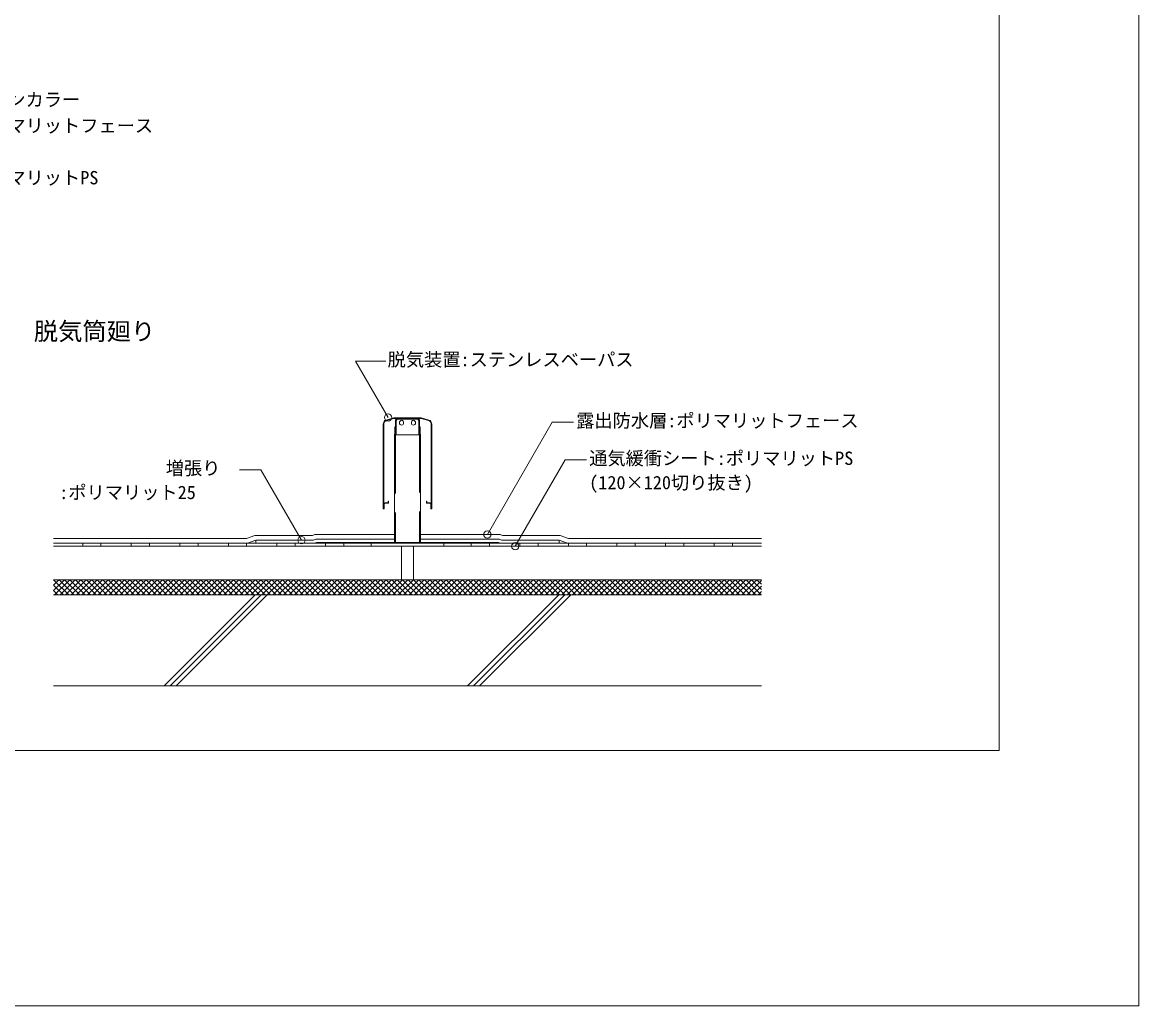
# Model space of a CAD drawing. Units: millimetres, scale not verified. Extents: x -105 to 105, y -149 to 148.
# Drawn here: x 13.1 to 105, y -148.5 to -67.5 of the extents above; entities that cross this region are included whole.
import ezdxf
from ezdxf.enums import TextEntityAlignment as Align

# ---------------------------------------------------------------- set-up
doc = ezdxf.new("R2010")
doc.units = ezdxf.units.MM
doc.header["$LTSCALE"] = 0.25
doc.linetypes.add('USER2', pattern=[19.05, 12.7, -6.35])
for name, color, linetype, lineweight in [('0-1_WAKU', 7, 'Continuous', 18), ('0-3_KUTAI', 3, 'Continuous', 18), ('0-4_BOUSUI', 1, 'Continuous', 18), ('0-5_MOJI', 7, 'Continuous', 18), ('0-6_HATCH', 9, 'Continuous', 18), ('0-8_KANAMONO', 4, 'Continuous', 18), ('0-A_dannnetu', 6, 'Continuous', 18)]:
    doc.layers.add(name, color=color, linetype=linetype, lineweight=lineweight)
doc.styles.add('ＭＳ ゴシック', font='')
doc.styles.get('ＭＳ ゴシック').set_extended_font_data('MS Gothic')

msp = doc.modelspace()

# ---------------------------------------------------------------- linework, layer by layer
at = {"layer": '0-1_WAKU'}
for points in [[(-104.9908, -148.5047), (105.0092, -148.5047), (105.0092, 148.4953), (-104.9908, 148.4953)], [(-90.7908, 121.4953), (93.5092, 121.4953), (93.5092, -127.5047), (-90.7908, -127.5047)]]:
    msp.add_lwpolyline(points, close=True, dxfattribs=at)
at = {"layer": '0-3_KUTAI'}
for p, q in [((15.6515, -110.6741), (73.9432, -110.6741)), ((44.2974, -113.4241), (44.2974, -110.6741)), ((45.2974, -113.4241), (45.2974, -110.6741)), ((73.9432, -113.4241), (15.6515, -113.4241)), ((15.6515, -114.6741), (73.9432, -114.6741)), ((15.6515, -122.1741), (73.9432, -122.1741))]:
    msp.add_line(p, q, dxfattribs=at)
at = {"layer": '0-4_BOUSUI'}
for p, q in [((15.6515, -110.4241), (41.7974, -110.4241)), ((41.7974, -110.6741), (41.7974, -110.4241)), ((47.7974, -110.4241), (73.9432, -110.4241)), ((47.7974, -110.6741), (47.7974, -110.4241))]:
    msp.add_line(p, q, dxfattribs=at)
for points in [[(43.7299, -109.6991), (37.1693, -109.6991), (36.9863, -109.7741), (32.2268, -109.7741), (31.54, -110.0241), (15.6515, -110.0241)], [(43.7299, -110.0991), (37.2481, -110.0991), (37.0651, -110.1741), (32.2974, -110.1741), (31.6105, -110.4241), (15.6515, -110.4241)], [(43.7299, -110.3491), (37.2974, -110.3491), (37.1144, -110.4241), (32.2974, -110.4241), (32.2974, -110.1741), (37.0651, -110.1741), (37.2481, -110.0991), (43.7299, -110.0991)], [(45.8649, -109.6991), (52.4254, -109.6991), (52.6084, -109.7741), (57.3679, -109.7741), (58.0548, -110.0241), (73.9432, -110.0241)], [(45.8649, -110.3491), (52.2974, -110.3491), (52.4804, -110.4241), (57.2974, -110.4241), (57.2974, -110.1741), (52.5296, -110.1741), (52.3466, -110.0991), (45.8649, -110.0991), (52.3466, -110.0991), (52.5296, -110.1741), (57.2974, -110.1741), (57.9842, -110.4241), (73.9432, -110.4241)]]:
    msp.add_lwpolyline(points, dxfattribs=at)
for points in [[(18.0474, -110.6741), (19.5474, -110.6741), (19.5474, -110.4241), (18.0474, -110.4241)], [(22.0474, -110.6741), (23.5474, -110.6741), (23.5474, -110.4241), (22.0474, -110.4241)], [(26.0474, -110.6741), (27.5474, -110.6741), (27.5474, -110.4241), (26.0474, -110.4241)], [(30.0474, -110.6741), (31.5474, -110.6741), (31.5474, -110.4241), (30.0474, -110.4241)], [(34.0474, -110.6741), (35.5474, -110.6741), (35.5474, -110.4241), (34.0474, -110.4241)], [(38.0474, -110.6741), (39.5474, -110.6741), (39.5474, -110.4241), (38.0474, -110.4241)], [(50.0474, -110.6741), (51.5474, -110.6741), (51.5474, -110.4241), (50.0474, -110.4241)], [(54.0474, -110.6741), (55.5474, -110.6741), (55.5474, -110.4241), (54.0474, -110.4241)], [(58.0474, -110.6741), (59.5474, -110.6741), (59.5474, -110.4241), (58.0474, -110.4241)], [(62.0474, -110.6741), (63.5474, -110.6741), (63.5474, -110.4241), (62.0474, -110.4241)], [(66.0474, -110.6741), (67.5474, -110.6741), (67.5474, -110.4241), (66.0474, -110.4241)], [(70.0474, -110.6741), (71.5474, -110.6741), (71.5474, -110.4241), (70.0474, -110.4241)]]:
    msp.add_lwpolyline(points, close=True, dxfattribs=at)
at = {"layer": '0-5_MOJI'}
for p, q in [((56.709, -100.4555), (51.3722, -109.6991)), ((56.709, -100.4555), (58.4677, -100.4555)), ((57.7804, -103.5551), (53.6703, -110.6741)), ((57.7804, -103.5551), (59.5391, -103.5551)), ((32.717, -104.3666), (30.9583, -104.3666)), ((32.717, -104.3666), (36.07, -110.1741))]:
    msp.add_line(p, q, dxfattribs=at)
msp.add_lwpolyline([(43.0104, -95.4232), (40.5104, -95.4232), (43.1956, -100.0741)], dxfattribs=at)
for centre in [(43.1956, -100.0741), (36.07, -110.1741), (51.3722, -109.6991), (53.6703, -110.6741)]:
    msp.add_circle(centre, 0.3, dxfattribs=at)
at = {"layer": '0-6_HATCH'}
for p, q in [((15.6515, -113.8651), (16.0926, -113.4241)), ((15.6515, -114.3142), (16.5416, -113.4241)), ((16.4567, -114.6741), (15.6515, -113.869)), ((16.9057, -114.6741), (15.6557, -113.4241)), ((15.7406, -114.6741), (16.9906, -113.4241)), ((17.3547, -114.6741), (16.1047, -113.4241)), ((16.1897, -114.6741), (17.4397, -113.4241)), ((17.8037, -114.6741), (16.5537, -113.4241)), ((16.6387, -114.6741), (17.8887, -113.4241)), ((18.2527, -114.6741), (17.0027, -113.4241)), ((17.0877, -114.6741), (18.3377, -113.4241)), ((18.7017, -114.6741), (17.4517, -113.4241)), ((17.5367, -114.6741), (18.7867, -113.4241)), ((19.1507, -114.6741), (17.9007, -113.4241)), ((17.9857, -114.6741), (19.2357, -113.4241)), ((19.5998, -114.6741), (18.3498, -113.4241)), ((18.4347, -114.6741), (19.6847, -113.4241)), ((20.0488, -114.6741), (18.7988, -113.4241)), ((18.8837, -114.6741), (20.1337, -113.4241)), ((20.4978, -114.6741), (19.2478, -113.4241)), ((19.3327, -114.6741), (20.5827, -113.4241)), ((20.9468, -114.6741), (19.6968, -113.4241)), ((19.7818, -114.6741), (21.0318, -113.4241)), ((21.3958, -114.6741), (20.1458, -113.4241)), ((20.2308, -114.6741), (21.4808, -113.4241)), ((21.8448, -114.6741), (20.5948, -113.4241)), ((20.6798, -114.6741), (21.9298, -113.4241)), ((22.2938, -114.6741), (21.0438, -113.4241)), ((21.1288, -114.6741), (22.3788, -113.4241)), ((22.7428, -114.6741), (21.4928, -113.4241)), ((21.5778, -114.6741), (22.8278, -113.4241)), ((23.1919, -114.6741), (21.9419, -113.4241)), ((22.0268, -114.6741), (23.2768, -113.4241)), ((23.6409, -114.6741), (22.3909, -113.4241)), ((22.4758, -114.6741), (23.7258, -113.4241)), ((24.0899, -114.6741), (22.8399, -113.4241)), ((22.9248, -114.6741), (24.1748, -113.4241)), ((24.5389, -114.6741), (23.2889, -113.4241)), ((23.3739, -114.6741), (24.6239, -113.4241)), ((24.9879, -114.6741), (23.7379, -113.4241)), ((23.8229, -114.6741), (25.0729, -113.4241)), ((25.4369, -114.6741), (24.1869, -113.4241)), ((24.2719, -114.6741), (25.5219, -113.4241)), ((25.8859, -114.6741), (24.6359, -113.4241)), ((24.7209, -114.6741), (25.9709, -113.4241)), ((26.3349, -114.6741), (25.0849, -113.4241)), ((25.1699, -114.6741), (26.4199, -113.4241)), ((26.784, -114.6741), (25.534, -113.4241)), ((25.6189, -114.6741), (26.8689, -113.4241)), ((27.233, -114.6741), (25.983, -113.4241)), ((26.0679, -114.6741), (27.3179, -113.4241)), ((27.682, -114.6741), (26.432, -113.4241)), ((26.5169, -114.6741), (27.7669, -113.4241)), ((28.131, -114.6741), (26.881, -113.4241)), ((26.966, -114.6741), (28.216, -113.4241)), ((28.58, -114.6741), (27.33, -113.4241)), ((27.415, -114.6741), (28.665, -113.4241)), ((29.029, -114.6741), (27.779, -113.4241)), ((27.864, -114.6741), (29.114, -113.4241)), ((29.478, -114.6741), (28.228, -113.4241)), ((28.313, -114.6741), (29.563, -113.4241)), ((29.927, -114.6741), (28.677, -113.4241)), ((28.762, -114.6741), (30.012, -113.4241)), ((30.3761, -114.6741), (29.1261, -113.4241)), ((29.211, -114.6741), (30.461, -113.4241)), ((30.8251, -114.6741), (29.5751, -113.4241)), ((29.66, -114.6741), (30.91, -113.4241)), ((31.2741, -114.6741), (30.0241, -113.4241)), ((30.1091, -114.6741), (31.3591, -113.4241)), ((31.7231, -114.6741), (30.4731, -113.4241)), ((30.5581, -114.6741), (31.8081, -113.4241)), ((32.1721, -114.6741), (30.9221, -113.4241)), ((31.0071, -114.6741), (32.2571, -113.4241)), ((32.6211, -114.6741), (31.3711, -113.4241)), ((31.4561, -114.6741), (32.7061, -113.4241)), ((33.0701, -114.6741), (31.8201, -113.4241)), ((31.9051, -114.6741), (33.1551, -113.4241)), ((33.5191, -114.6741), (32.2691, -113.4241)), ((32.3541, -114.6741), (33.6041, -113.4241)), ((33.9682, -114.6741), (32.7182, -113.4241)), ((32.8031, -114.6741), (34.0531, -113.4241)), ((34.4172, -114.6741), (33.1672, -113.4241)), ((33.2521, -114.6741), (34.5021, -113.4241)), ((34.8662, -114.6741), (33.6162, -113.4241)), ((33.7012, -114.6741), (34.9512, -113.4241)), ((35.3152, -114.6741), (34.0652, -113.4241)), ((34.1502, -114.6741), (35.4002, -113.4241)), ((35.7642, -114.6741), (34.5142, -113.4241)), ((34.5992, -114.6741), (35.8492, -113.4241)), ((36.2132, -114.6741), (34.9632, -113.4241)), ((35.0482, -114.6741), (36.2982, -113.4241)), ((36.6622, -114.6741), (35.4122, -113.4241)), ((35.4972, -114.6741), (36.7472, -113.4241)), ((37.1112, -114.6741), (35.8612, -113.4241)), ((35.9462, -114.6741), (37.1962, -113.4241)), ((37.5603, -114.6741), (36.3103, -113.4241)), ((36.3952, -114.6741), (37.6452, -113.4241)), ((38.0093, -114.6741), (36.7593, -113.4241)), ((36.8442, -114.6741), (38.0942, -113.4241)), ((38.4583, -114.6741), (37.2083, -113.4241)), ((37.2933, -114.6741), (38.5433, -113.4241)), ((38.9073, -114.6741), (37.6573, -113.4241)), ((37.7423, -114.6741), (38.9923, -113.4241)), ((39.3563, -114.6741), (38.1063, -113.4241)), ((38.1913, -114.6741), (39.4413, -113.4241)), ((39.8053, -114.6741), (38.5553, -113.4241)), ((38.6403, -114.6741), (39.8903, -113.4241)), ((40.2543, -114.6741), (39.0043, -113.4241)), ((39.0893, -114.6741), (40.3393, -113.4241)), ((40.7034, -114.6741), (39.4534, -113.4241)), ((39.5383, -114.6741), (40.7883, -113.4241)), ((41.1524, -114.6741), (39.9024, -113.4241)), ((39.9873, -114.6741), (41.2373, -113.4241)), ((41.6014, -114.6741), (40.3514, -113.4241)), ((40.4363, -114.6741), (41.6863, -113.4241)), ((42.0504, -114.6741), (40.8004, -113.4241)), ((40.8854, -114.6741), (42.1354, -113.4241)), ((42.4994, -114.6741), (41.2494, -113.4241)), ((41.3344, -114.6741), (42.5844, -113.4241)), ((42.9484, -114.6741), (41.6984, -113.4241)), ((41.7834, -114.6741), (43.0334, -113.4241)), ((43.3974, -114.6741), (42.1474, -113.4241)), ((42.2324, -114.6741), (43.4824, -113.4241)), ((43.8464, -114.6741), (42.5964, -113.4241)), ((42.6814, -114.6741), (43.9314, -113.4241)), ((44.2955, -114.6741), (43.0455, -113.4241)), ((43.1304, -114.6741), (44.3804, -113.4241)), ((44.7445, -114.6741), (43.4945, -113.4241)), ((43.5794, -114.6741), (44.8294, -113.4241)), ((45.1935, -114.6741), (43.9435, -113.4241)), ((44.0284, -114.6741), (45.2784, -113.4241)), ((45.6425, -114.6741), (44.3925, -113.4241)), ((44.4775, -114.6741), (45.7275, -113.4241)), ((46.0915, -114.6741), (44.8415, -113.4241)), ((44.9265, -114.6741), (46.1765, -113.4241)), ((46.5405, -114.6741), (45.2905, -113.4241)), ((45.3755, -114.6741), (46.6255, -113.4241)), ((46.9895, -114.6741), (45.7395, -113.4241)), ((45.8245, -114.6741), (47.0745, -113.4241)), ((47.4385, -114.6741), (46.1885, -113.4241)), ((46.2735, -114.6741), (47.5235, -113.4241)), ((47.8876, -114.6741), (46.6376, -113.4241)), ((46.7225, -114.6741), (47.9725, -113.4241)), ((48.3366, -114.6741), (47.0866, -113.4241)), ((47.1715, -114.6741), (48.4215, -113.4241)), ((48.7856, -114.6741), (47.5356, -113.4241)), ((47.6205, -114.6741), (48.8705, -113.4241)), ((49.2346, -114.6741), (47.9846, -113.4241)), ((48.0696, -114.6741), (49.3196, -113.4241)), ((49.6836, -114.6741), (48.4336, -113.4241)), ((48.5186, -114.6741), (49.7686, -113.4241)), ((50.1326, -114.6741), (48.8826, -113.4241)), ((48.9676, -114.6741), (50.2176, -113.4241)), ((50.5816, -114.6741), (49.3316, -113.4241)), ((49.4166, -114.6741), (50.6666, -113.4241)), ((51.0306, -114.6741), (49.7806, -113.4241)), ((49.8656, -114.6741), (51.1156, -113.4241)), ((51.4797, -114.6741), (50.2297, -113.4241)), ((50.3146, -114.6741), (51.5646, -113.4241)), ((51.9287, -114.6741), (50.6787, -113.4241)), ((50.7636, -114.6741), (52.0136, -113.4241)), ((52.3777, -114.6741), (51.1277, -113.4241)), ((51.2127, -114.6741), (52.4627, -113.4241)), ((52.8267, -114.6741), (51.5767, -113.4241)), ((51.6617, -114.6741), (52.9117, -113.4241)), ((53.2757, -114.6741), (52.0257, -113.4241)), ((52.1107, -114.6741), (53.3607, -113.4241)), ((53.7247, -114.6741), (52.4747, -113.4241)), ((52.5597, -114.6741), (53.8097, -113.4241)), ((54.1737, -114.6741), (52.9237, -113.4241)), ((53.0087, -114.6741), (54.2587, -113.4241)), ((54.6227, -114.6741), (53.3727, -113.4241)), ((53.4577, -114.6741), (54.7077, -113.4241)), ((55.0718, -114.6741), (53.8218, -113.4241)), ((53.9067, -114.6741), (55.1567, -113.4241)), ((55.5208, -114.6741), (54.2708, -113.4241)), ((54.3557, -114.6741), (55.6057, -113.4241)), ((55.9698, -114.6741), (54.7198, -113.4241)), ((54.8048, -114.6741), (56.0548, -113.4241)), ((56.4188, -114.6741), (55.1688, -113.4241)), ((55.2538, -114.6741), (56.5038, -113.4241)), ((56.8678, -114.6741), (55.6178, -113.4241)), ((55.7028, -114.6741), (56.9528, -113.4241)), ((57.3168, -114.6741), (56.0668, -113.4241)), ((56.1518, -114.6741), (57.4018, -113.4241)), ((57.7658, -114.6741), (56.5158, -113.4241)), ((56.6008, -114.6741), (57.8508, -113.4241)), ((58.2149, -114.6741), (56.9649, -113.4241)), ((57.0498, -114.6741), (58.2998, -113.4241)), ((58.6639, -114.6741), (57.4139, -113.4241)), ((57.4988, -114.6741), (58.7488, -113.4241)), ((59.1129, -114.6741), (57.8629, -113.4241)), ((57.9478, -114.6741), (59.1978, -113.4241)), ((59.5619, -114.6741), (58.3119, -113.4241)), ((58.3969, -114.6741), (59.6469, -113.4241)), ((60.0109, -114.6741), (58.7609, -113.4241)), ((58.8459, -114.6741), (60.0959, -113.4241)), ((60.4599, -114.6741), (59.2099, -113.4241)), ((59.2949, -114.6741), (60.5449, -113.4241)), ((60.9089, -114.6741), (59.6589, -113.4241)), ((59.7439, -114.6741), (60.9939, -113.4241)), ((61.3579, -114.6741), (60.1079, -113.4241)), ((60.1929, -114.6741), (61.4429, -113.4241)), ((61.807, -114.6741), (60.557, -113.4241)), ((60.6419, -114.6741), (61.8919, -113.4241)), ((62.256, -114.6741), (61.006, -113.4241)), ((61.0909, -114.6741), (62.3409, -113.4241)), ((62.705, -114.6741), (61.455, -113.4241)), ((61.5399, -114.6741), (62.7899, -113.4241)), ((63.154, -114.6741), (61.904, -113.4241)), ((61.989, -114.6741), (63.239, -113.4241)), ((63.603, -114.6741), (62.353, -113.4241)), ((62.438, -114.6741), (63.688, -113.4241)), ((64.052, -114.6741), (62.802, -113.4241)), ((62.887, -114.6741), (64.137, -113.4241)), ((64.501, -114.6741), (63.251, -113.4241)), ((63.336, -114.6741), (64.586, -113.4241)), ((64.95, -114.6741), (63.7, -113.4241)), ((63.785, -114.6741), (65.035, -113.4241)), ((65.3991, -114.6741), (64.1491, -113.4241)), ((64.234, -114.6741), (65.484, -113.4241)), ((65.8481, -114.6741), (64.5981, -113.4241)), ((64.683, -114.6741), (65.933, -113.4241)), ((66.2971, -114.6741), (65.0471, -113.4241)), ((65.132, -114.6741), (66.382, -113.4241)), ((66.7461, -114.6741), (65.4961, -113.4241)), ((65.5811, -114.6741), (66.8311, -113.4241)), ((67.1951, -114.6741), (65.9451, -113.4241)), ((66.0301, -114.6741), (67.2801, -113.4241)), ((67.6441, -114.6741), (66.3941, -113.4241)), ((66.4791, -114.6741), (67.7291, -113.4241)), ((68.0931, -114.6741), (66.8431, -113.4241)), ((66.9281, -114.6741), (68.1781, -113.4241)), ((68.5421, -114.6741), (67.2921, -113.4241)), ((67.3771, -114.6741), (68.6271, -113.4241)), ((68.9912, -114.6741), (67.7412, -113.4241)), ((67.8261, -114.6741), (69.0761, -113.4241)), ((69.4402, -114.6741), (68.1902, -113.4241)), ((68.2751, -114.6741), (69.5251, -113.4241)), ((69.8892, -114.6741), (68.6392, -113.4241)), ((68.7242, -114.6741), (69.9742, -113.4241)), ((70.3382, -114.6741), (69.0882, -113.4241)), ((69.1732, -114.6741), (70.4232, -113.4241)), ((70.7872, -114.6741), (69.5372, -113.4241)), ((69.6222, -114.6741), (70.8722, -113.4241)), ((71.2362, -114.6741), (69.9862, -113.4241)), ((70.0712, -114.6741), (71.3212, -113.4241)), ((71.6852, -114.6741), (70.4352, -113.4241)), ((70.5202, -114.6741), (71.7702, -113.4241)), ((72.1342, -114.6741), (70.8842, -113.4241)), ((70.9692, -114.6741), (72.2192, -113.4241)), ((72.5833, -114.6741), (71.3333, -113.4241)), ((71.4182, -114.6741), (72.6682, -113.4241)), ((73.0323, -114.6741), (71.7823, -113.4241)), ((71.8672, -114.6741), (73.1172, -113.4241)), ((73.4813, -114.6741), (72.2313, -113.4241)), ((72.3163, -114.6741), (73.5663, -113.4241)), ((73.9303, -114.6741), (72.6803, -113.4241)), ((72.7653, -114.6741), (73.9432, -113.4962)), ((73.9432, -114.2379), (73.1293, -113.4241)), ((73.2143, -114.6741), (73.9432, -113.9452)), ((73.9432, -113.7889), (73.5783, -113.4241)), ((16.0076, -114.6741), (15.6515, -114.318)), ((24.7477, -122.1741), (32.2477, -114.6741)), ((25.2427, -122.1741), (32.7427, -114.6741)), ((25.7376, -122.1741), (33.2376, -114.6741)), ((49.7477, -122.1741), (57.2477, -114.6741)), ((50.2427, -122.1741), (57.7427, -114.6741)), ((50.7376, -122.1741), (58.2376, -114.6741)), ((73.6633, -114.6741), (73.9432, -114.3942))]:
    msp.add_line(p, q, dxfattribs=at)
at = {"layer": '0-8_KANAMONO'}
for p, q in [((44.0224, -100.1391), (45.5724, -100.1391)), ((43.7974, -100.8391), (43.7974, -100.3641)), ((43.8724, -100.6991), (43.7974, -100.6991)), ((43.8872, -100.2991), (43.8069, -100.2991)), ((45.5724, -100.2141), (44.0224, -100.2141)), ((45.7878, -100.2991), (45.7075, -100.2991)), ((45.7974, -100.6991), (45.7224, -100.6991)), ((46.7974, -107.5991), (46.7974, -100.6055)), ((43.8724, -101.4891), (45.7224, -101.4891)), ((42.8474, -107.5991), (42.8474, -107.1841)), ((42.9324, -107.0991), (43.1799, -107.0991)), ((43.1799, -107.1341), (42.9324, -107.1341)), ((46.6624, -107.0991), (46.4149, -107.0991)), ((46.4149, -107.1341), (46.6624, -107.1341)), ((46.7474, -107.5991), (46.7474, -107.1841))]:
    msp.add_line(p, q, dxfattribs=at)
at = {"layer": '0-8_KANAMONO', "linetype": 'USER2'}
for p, q in [((43.8049, -103.142), (43.8049, -110.3491)), ((45.7899, -103.0562), (45.7899, -110.3491))]:
    msp.add_line(p, q, dxfattribs=at)
at = {"layer": '0-8_KANAMONO'}
for points in [[(46.5508, -100.2786), (45.9224, -100.0991), (43.6724, -100.0991), (43.0439, -100.2786)], [(43.0549, -100.3171), (43.678, -100.1391), (45.9168, -100.1391), (46.5398, -100.3171)], [(42.7974, -100.6055), (42.7974, -107.5991), (42.8374, -107.5991), (42.8374, -100.6055)], [(43.8049, -103.142), (43.8049, -101.4692), (43.838, -101.4118), (43.7974, -101.4118), (43.7974, -100.8491), (43.763, -100.8491), (43.763, -101.3918), (43.7299, -101.4491), (43.7299, -110.3491)], [(43.8724, -100.3641), (43.8724, -101.4891), (43.838, -101.4891), (43.838, -100.8391), (43.7974, -100.8391)], [(43.838, -100.8391), (43.7974, -100.85), (43.7974, -101.4782), (43.838, -101.4891)], [(43.7974, -100.8491), (43.838, -100.86), (43.838, -101.401), (43.7974, -101.4118)], [(45.7974, -100.3641), (45.7974, -100.8391), (45.7568, -100.8391), (45.7568, -101.4891), (45.7224, -101.4891), (45.7224, -100.3641)], [(45.7568, -100.8391), (45.7974, -100.85), (45.7974, -101.4782), (45.7568, -101.4891)], [(45.7899, -103.0562), (45.7899, -101.4692), (45.7568, -101.4118), (45.7974, -101.4118), (45.7974, -100.8491), (45.8318, -100.8491), (45.8318, -101.3918), (45.8649, -101.4491), (45.8649, -110.3491)], [(45.7974, -100.8491), (45.7568, -100.86), (45.7568, -101.401), (45.7974, -101.4118)], [(46.7574, -100.6055), (46.7574, -107.5991), (46.7974, -107.5991)], [(42.8824, -107.1841), (42.8824, -107.5991), (42.8474, -107.5991)], [(43.1949, -107.0841), (43.1949, -106.9491), (43.2299, -106.9491), (43.2299, -107.0841)], [(46.3999, -107.0841), (46.3999, -106.9491), (46.3649, -106.9491), (46.3649, -107.0841)], [(46.7124, -107.1841), (46.7124, -107.5991), (46.7474, -107.5991)]]:
    msp.add_lwpolyline(points, dxfattribs=at)
msp.add_lwpolyline([(52.2974, -110.4241), (52.2974, -110.3491), (37.2974, -110.3491), (37.2974, -110.4241)], close=True, dxfattribs=at)
for centre, radius, start, end in [((44.0224, -100.3641), 0.225, 90, 180), ((45.5724, -100.3641), 0.225, 0, 90), ((43.1374, -100.6055), 0.34, 105.9454, 180), ((43.1374, -100.6055), 0.3, 105.9454, 180), ((44.0224, -100.3641), 0.15, 90, 180), ((45.5724, -100.3641), 0.15, 360, 90), ((46.4574, -100.6055), 0.3, 360, 74.0546), ((46.4574, -100.6055), 0.34, 360, 74.0546), ((42.9324, -107.1841), 0.085, 90, 180), ((42.9324, -107.1841), 0.05, 90, 180), ((43.1799, -107.0841), 0.015, 270, 0), ((43.1799, -107.0841), 0.05, 270, 360), ((46.4149, -107.0841), 0.05, 180, 270), ((46.4149, -107.0841), 0.015, 180, 270), ((46.6624, -107.1841), 0.085, 360, 90), ((46.6624, -107.1841), 0.05, 360, 90)]:
    msp.add_arc(centre, radius, start, end, dxfattribs=at)
for centre in [(44.3075, -100.4991), (45.2873, -100.4991)]:
    msp.add_ellipse(centre, major_axis=(0, -0.2), ratio=0.866025, dxfattribs=at)
at = {"layer": '0-A_dannnetu'}
msp.add_line((15.6515, -113.4241), (73.9432, -113.4241), dxfattribs=at)

# ---------------------------------------------------------------- texts
at = {"layer": '0-5_MOJI', "style": 'ＭＳ ゴシック'}
for s, height, p in [('トップコート(軽歩行用防水保護材):SPファインカラー', 1.1, (-18.9072, -74.7702)), ('改質アスファルトルーフィング(露出用):ポリマリットフェース', 1.1, (-18.9072, -76.9131)), ('通気絶縁用シート(あなあき、部分接着):ポリマリットPS', 1.1, (-18.9072, -81.1988)), ('脱気筒廻り', 1.466, (14.0266, -94.137)), ('脱気装置:ステンレスベーパス', 1.1, (43.1604, -96.1732)), ('露出防水層:ポリマリットフェース', 1.1, (58.6883, -101.2055)), ('通気緩衝シート:ポリマリットPS', 1.1, (59.7597, -104.3051)), ('増張り', 1.1, (24.89, -105.1166)), ('(120×120切り抜き)', 1.1, (59.7597, -106.3051)), (':ポリマリット25', 1.1, (16.1185, -107.1166))]:
    msp.add_text(s, height=height, dxfattribs=at).set_placement(p, align=Align.BOTTOM_LEFT)

doc.saveas('drawing.dxf')
